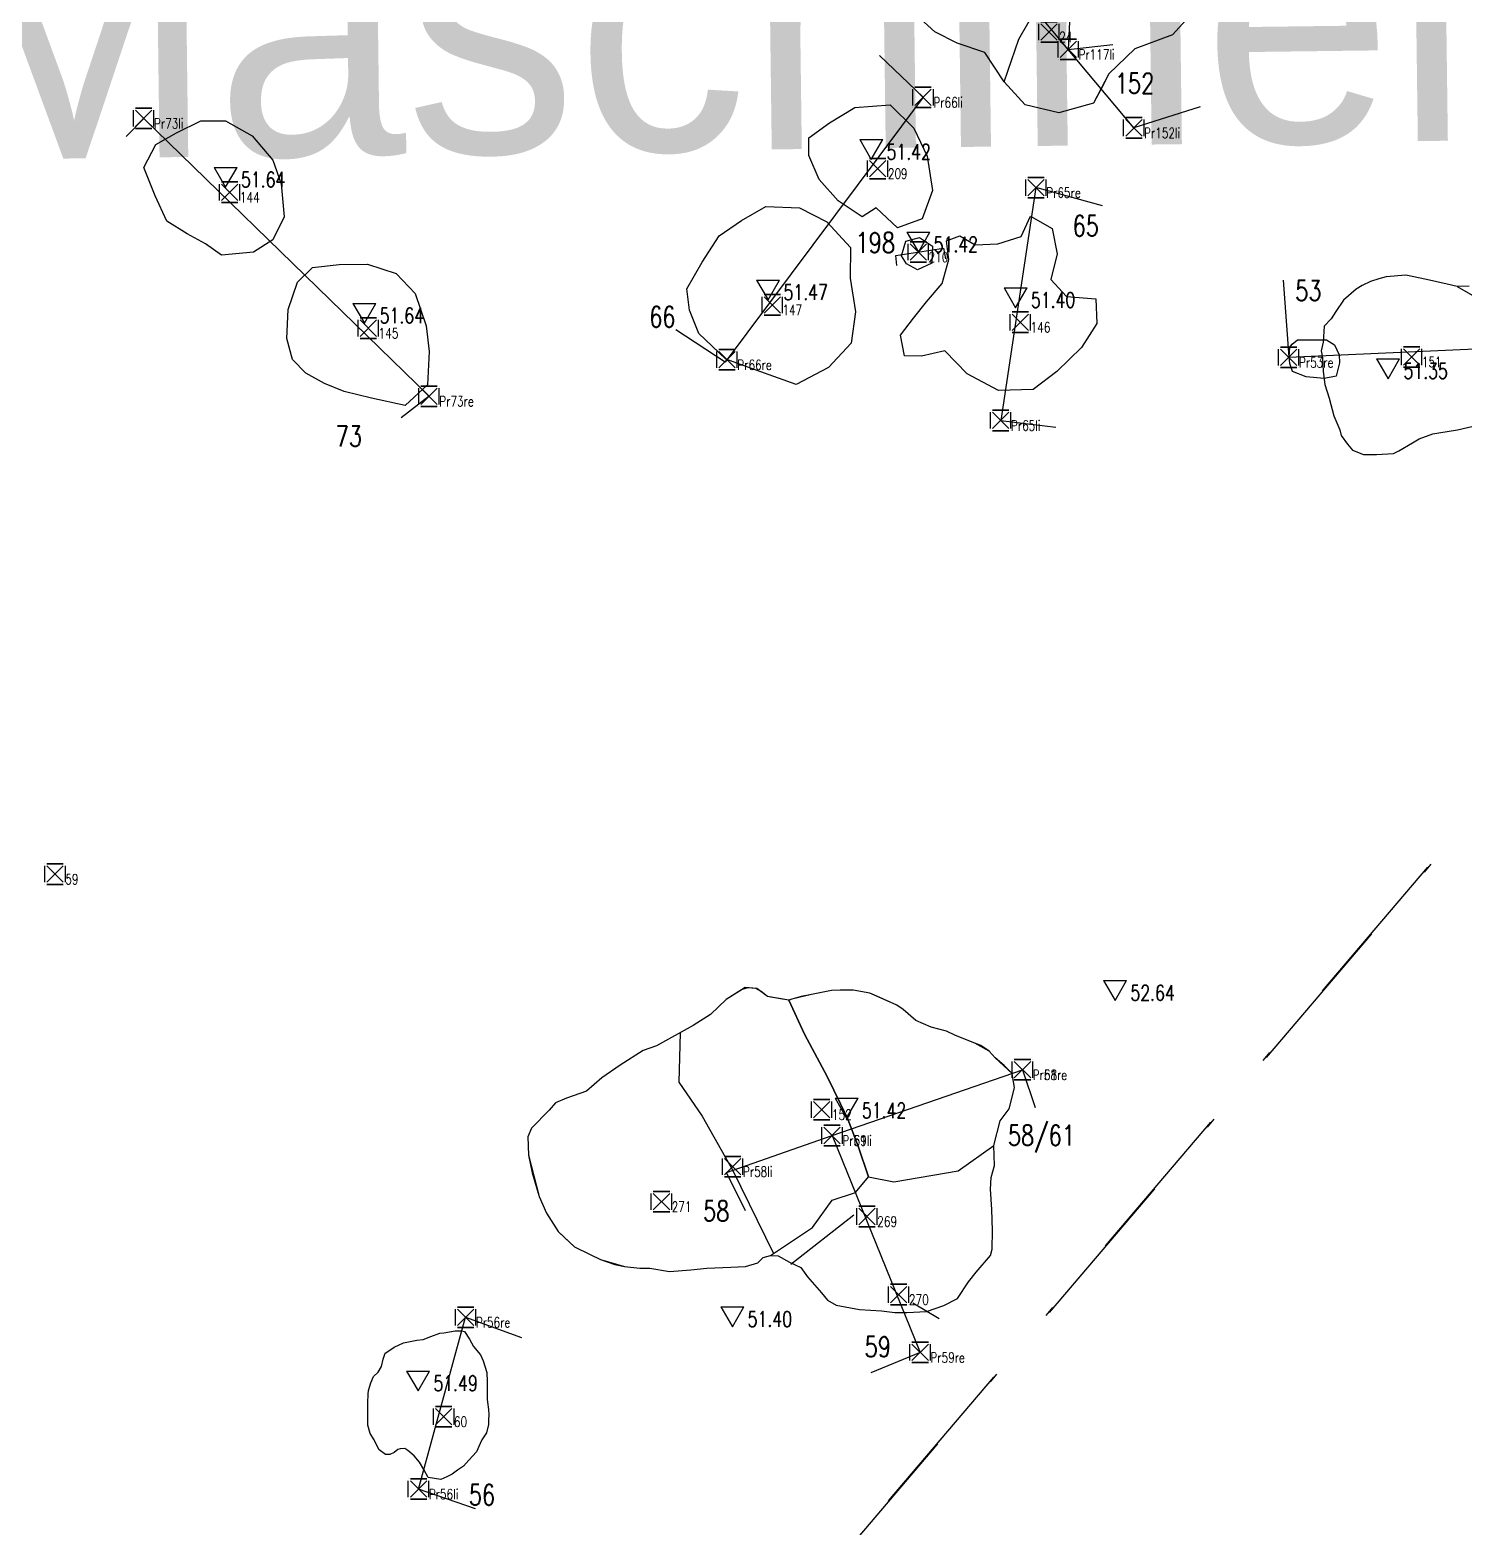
# Model space of a CAD drawing. Header units: metres. Extents: x 4462689 to 4462813, y 5793999 to 5794154.
# Drawn here: x 4462755.28 to 4462769.31, y 5794111.26 to 5794125.9 of the extents above; entities that cross this region are included whole.
import ezdxf

# ---------------------------------------------------------------- set-up
doc = ezdxf.new("R2010")
doc.units = ezdxf.units.M
doc.linetypes.add('STRICHPUNKT', pattern=[25.399999999999995, 12.7, -6.349999999999999, 0, -6.349999999999999])
doc.linetypes.add('STRICHPUNKTX2', pattern=[50.8, 25.4, -12.7, 0, -12.7])
for name, color, linetype in [('Befunde', 7, 'Continuous'), ('Flächengrenzen', 1, 'Continuous'), ('Grabungsgrenze', 102, 'STRICHPUNKTX2'), ('HÖHEN', 7, 'Continuous'), ('Koordinaten Befundmitte', 4, 'Continuous'), ('Parkplatz', 152, 'Continuous'), ('Profile', 5, 'Continuous'), ('Profile Passpunkte', 5, 'Continuous')]:
    doc.layers.add(name, color=color, linetype=linetype)
doc.layers.get('0').off()
doc.styles.add('ROMANS', font='ROMANS.shx', dxfattribs={"width": 0.75})

# ---------------------------------------------------------------- blocks, each defined once
blk = doc.blocks.new('HP_FERTIG_OBERKANTE')
for p, q in [((-0.075, 0.1299038105676658), (0.075, 0.1299038105676658)), ((-0.075, 0.1299038105676658), (0, 0)), ((0, 0), (0.075, 0.1299038105676658))]:
    blk.add_line(p, q)
at = {"style": 'ROMANS', "width": 0.75}
blk.add_attdef('HÖHE', (0.1, 0), '', height=0.1, dxfattribs=at)
blk = doc.blocks.new('CONTROL')
for p, q in [((-0.1, 0.1, 0.1), (-0.1, 0.1, -0.1)), ((-0.1, -0.08, -0.1), (-0.1, 0.08, -0.1)), ((-0.1, -0.08, 0.1), (-0.1, 0.08, 0.1)), ((0.08, 0.1, 0.1), (-0.08, 0.1, 0.1)), ((-0.08, 0.1, -0.1), (0.08, 0.1, -0.1)), ((0.08, -0.08, 0.08), (-0.08, 0.08, -0.08)), ((-0.08, -0.08, -0.08), (0.08, 0.08, 0.08)), ((-0.08, 0.08, 0.08), (0.08, -0.08, -0.08)), ((0.08, 0.08, -0.08), (-0.08, -0.08, 0.08)), ((0.1, 0.1, -0.1), (0.1, 0.1, 0.1)), ((0.1, -0.08, -0.1), (0.1, 0.08, -0.1)), ((0.1, -0.08, 0.1), (0.1, 0.08, 0.1)), ((-0.1, -0.1, 0.1), (-0.1, -0.1, -0.1)), ((0.08, -0.1, 0.1), (-0.08, -0.1, 0.1)), ((-0.08, -0.1, -0.1), (0.08, -0.1, -0.1)), ((0.1, -0.1, -0.1), (0.1, -0.1, 0.1))]:
    blk.add_line(p, q)
at = {"style": 'ROMANS', "width": 0.75}
blk.add_attdef('NUMMER', (0.1, -0.1), '', height=0.1, dxfattribs=at)

msp = doc.modelspace()

# ---------------------------------------------------------------- linework, layer by layer
at = {"layer": 'Befunde'}
for points, elevation in [([(4462765.114244979, 5794126.095209114), (4462765.174076987, 5794126.496733366), (4462765.417973015, 5794126.975765286), (4462765.645973014, 5794127.145765286), (4462766.145973015, 5794127.512765286), (4462766.429973013, 5794127.546765287), (4462766.692973014, 5794127.384765285), (4462766.909973014, 5794127.154765286), (4462766.999973013, 5794126.783765287), (4462766.884973014, 5794126.456765286), (4462766.710973014, 5794126.139765286), (4462766.454973014, 5794125.854765286), (4462766.085973014, 5794125.717765287), (4462765.831973014, 5794125.473765286), (4462765.755903238, 5794125.32821845), (4462765.681973014, 5794125.186765286), (4462765.341973014, 5794125.090765286), (4462765.011973014, 5794125.169765286), (4462764.806973014, 5794125.395765286), (4462764.952136537, 5794125.812876246), (4462765.114244979, 5794126.095209115)], 51.44204729101563), ([(4462767.595812392, 5794122.705604665), (4462767.60130476, 5794122.800765286), (4462767.624939904, 5794122.828163138), (4462767.678652788, 5794122.873193854), (4462767.822612725, 5794122.873193854), (4462767.962274524, 5794122.871049196), (4462768.039627165, 5794122.823875242), (4462768.08611339, 5794122.724899299), (4462768.089046523, 5794122.648043113), (4462768.054666034, 5794122.515098463), (4462767.936795029, 5794122.494840955), (4462767.762452635, 5794122.50866591), (4462767.629233431, 5794122.562272416), (4462767.600705234, 5794122.638672478), (4462767.595812392, 5794122.705604665)], 51.39557437593662), ([(4462762.52174557, 5794113.916395043), (4462762.933953844, 5794114.187807126), (4462763.12568761, 5794114.455693564), (4462763.351762476, 5794114.529825406), (4462763.479616303, 5794114.683034335), (4462763.378326036, 5794114.98502449), (4462763.273105443, 5794115.263699587), (4462763.076627655, 5794115.665827545), (4462762.855930783, 5794116.079821373), (4462762.702021682, 5794116.413592124), (4462762.492891979, 5794116.448711835), (4462762.389058442, 5794116.527280883), (4462762.27523044, 5794116.535807758), (4462762.089591307, 5794116.417521653), (4462761.936296045, 5794116.271826846), (4462761.936296045, 5794116.271826846), (4462761.763834044, 5794116.163439179), (4462761.405436976, 5794115.965680313), (4462761.276002031, 5794115.918668493), (4462761.052432778, 5794115.77763326), (4462760.871572119, 5794115.651849508), (4462760.722234166, 5794115.521799292), (4462760.526121029, 5794115.45519929), (4462760.41731156, 5794115.406945929), (4462760.356652676, 5794115.335342296), (4462760.184708383, 5794115.159989388), (4462760.14935255, 5794115.075552696), (4462760.153764094, 5794114.894891126), (4462760.259648354, 5794114.492819621), (4462760.33023363, 5794114.329783357), (4462760.444934909, 5794114.149121563), (4462760.604389668, 5794114.001206562), (4462760.756349269, 5794113.923767591), (4462760.85868906, 5794113.877304299), (4462761.094668922, 5794113.808299255), (4462761.243526698, 5794113.789713803), (4462761.342765769, 5794113.789713803), (4462761.535317879, 5794113.758523621), (4462761.743099285, 5794113.77401146), (4462761.898159608, 5794113.792596688), (4462762.134094765, 5794113.801785393), (4462762.276749995, 5794113.807980396), (4462762.397697423, 5794113.842053461), (4462762.450417954, 5794113.89471198)], 51.54904729101562), ([(4462764.885231847, 5794115.696302034), (4462764.808624267, 5794115.773477393), (4462764.718506806, 5794115.84998924), (4462764.662533848, 5794115.913728636), (4462764.578084089, 5794115.969842756), (4462764.520641361, 5794115.992822039), (4462764.332822183, 5794116.065838034), (4462764.243826736, 5794116.10813604), (4462764.092615664, 5794116.147329821), (4462763.943183157, 5794116.215144139), (4462763.820137785, 5794116.321405501), (4462763.758117686, 5794116.362438541), (4462763.563281333, 5794116.450664581), (4462763.492372932, 5794116.481611094), (4462763.331213572, 5794116.508806933), (4462763.204335192, 5794116.508806933), (4462763.119491592, 5794116.508578911), (4462762.92163747, 5794116.468565136), (4462762.820675362, 5794116.447170834), (4462762.729842126, 5794116.421465243), (4462762.704863055, 5794116.413148606), (4462762.638225155, 5794116.423550313), (4462762.525834238, 5794116.442905261), (4462762.492891979, 5794116.448711835), (4462762.42894527, 5794116.497099206), (4462762.378563249, 5794116.528067079), (4462762.301052405, 5794116.533873431), (4462762.244856395, 5794116.516453932), (4462762.089591307, 5794116.417521653), (4462761.936296045, 5794116.271826846), (4462761.763834044, 5794116.163439179), (4462761.405436976, 5794115.965680313), (4462761.276002031, 5794115.918668493), (4462761.052432778, 5794115.77763326), (4462760.871572119, 5794115.651849508), (4462760.722234166, 5794115.521799292), (4462760.526121029, 5794115.45519929), (4462760.41731156, 5794115.406945929), (4462760.356652676, 5794115.335342296), (4462760.184708383, 5794115.159989388), (4462760.14935255, 5794115.075552696), (4462760.153764094, 5794114.894891126), (4462760.189056456, 5794114.723042097), (4462760.259648354, 5794114.492819621), (4462760.33023363, 5794114.329783357), (4462760.444934909, 5794114.149121563), (4462760.511353695, 5794114.087938146), (4462760.604389668, 5794114.001206562), (4462760.756349269, 5794113.923767591), (4462760.85868906, 5794113.877304299), (4462760.998531124, 5794113.826884482), (4462761.094668922, 5794113.808299255), (4462761.243526698, 5794113.789713803), (4462761.342765769, 5794113.789713803), (4462761.535317879, 5794113.758523621), (4462761.743099285, 5794113.77401146), (4462761.898159608, 5794113.792596688), (4462762.134094765, 5794113.801785393), (4462762.276749995, 5794113.807980396), (4462762.397697423, 5794113.842053461), (4462762.450417954, 5794113.89471198), (4462762.52174557, 5794113.916395043), (4462762.596175011, 5794113.910199818), (4462762.70781862, 5794113.851346298), (4462762.819589172, 5794113.797030608), (4462762.884024335, 5794113.707387599), (4462763.01922139, 5794113.550569303), (4462763.080278214, 5794113.476516034), (4462763.165321744, 5794113.43077742), (4462763.392104309, 5794113.387216633), (4462763.608353366, 5794113.373734484), (4462763.737008993, 5794113.356310303), (4462763.85694198, 5794113.356310303), (4462764.046654429, 5794113.367200554), (4462764.21674094, 5794113.426007249), (4462764.349757886, 5794113.493526366), (4462764.458787574, 5794113.656878814), (4462764.533079584, 5794113.751642515), (4462764.674818618, 5794113.914994962), (4462764.690082686, 5794113.97597993), (4462764.692263347, 5794114.161112658), (4462764.687909202, 5794114.364549439), (4462764.672645134, 5794114.562750471), (4462764.681528936, 5794114.678919182), (4462764.714238283, 5794114.794354965), (4462764.705150269, 5794114.991988294), (4462764.767959456, 5794115.233181294), (4462764.855183648, 5794115.348181378), (4462764.907517831, 5794115.553787736)], 51.54904729101562), ([(4462763.479616303, 5794114.683034335), (4462763.729007607, 5794114.636359232), (4462764.358281557, 5794114.742384987), (4462764.705150269, 5794114.991988294), (4462764.767959456, 5794115.233181294), (4462764.855183648, 5794115.348181378), (4462764.907517831, 5794115.553787736), (4462764.885231847, 5794115.696302034), (4462764.718506806, 5794115.84998924), (4462764.662533848, 5794115.913728636), (4462764.520641361, 5794115.992822039), (4462764.332822183, 5794116.065838034), (4462764.243826736, 5794116.10813604), (4462764.092615664, 5794116.147329821), (4462763.943183157, 5794116.215144139), (4462763.820137785, 5794116.321405501), (4462763.758117686, 5794116.362438541), (4462763.492372932, 5794116.481611094), (4462763.331213572, 5794116.508806933), (4462763.119491592, 5794116.508578911), (4462762.92163747, 5794116.468565136), (4462762.729842126, 5794116.421465243), (4462762.702021682, 5794116.413592124), (4462762.855930783, 5794116.079821373), (4462762.855930783, 5794116.079821373), (4462763.076627655, 5794115.665827545), (4462763.273105443, 5794115.263699587), (4462763.378326036, 5794114.98502449), (4462763.479616303, 5794114.683034335)], 51.54904729101562), ([(4462759.13160408, 5794111.822983093), (4462759.089498819, 5794111.892095811), (4462759.036262236, 5794111.955561186), (4462758.975098853, 5794112.008719704), (4462758.945309785, 5794112.026716186), (4462758.899483914, 5794112.022477817), (4462758.877419013, 5794112.01654437), (4462758.84177673, 5794111.989420194), (4462758.799345205, 5794111.969924546), (4462758.75645631, 5794111.96752003), (4462758.69360334, 5794112.012753072), (4462758.66780466, 5794112.061576811), (4462758.644722007, 5794112.110400551), (4462758.605787148, 5794112.174570966), (4462758.58222576, 5794112.254478322), (4462758.58222576, 5794112.333138765), (4462758.581346669, 5794112.388658411), (4462758.581346669, 5794112.473411192), (4462758.584907017, 5794112.558852623), (4462758.589751049, 5794112.593738288), (4462758.610705146, 5794112.668705926), (4462758.637861566, 5794112.73109164), (4462758.685385161, 5794112.774490545), (4462758.717972533, 5794112.82873912), (4462758.73159738, 5794112.899613613), (4462758.753322296, 5794112.960643176), (4462758.787267405, 5794112.983698893), (4462758.841579692, 5794113.018960432), (4462758.931272648, 5794113.061502208), (4462759.062980427, 5794113.085914078), (4462759.125439694, 5794113.092695067), (4462759.200119157, 5794113.123888147), (4462759.288377106, 5794113.156437158), (4462759.327753721, 5794113.157793312), (4462759.437736584, 5794113.178136499), (4462759.501553589, 5794113.179492875), (4462759.52735227, 5794113.172711664), (4462759.577591342, 5794113.098120125), (4462759.616967957, 5794113.023528362), (4462759.68350044, 5794112.942155613), (4462759.712292768, 5794112.884474958), (4462759.746237877, 5794112.770553198), (4462759.750311092, 5794112.681043083), (4462759.748953354, 5794112.618657367), (4462759.750376219, 5794112.509690403), (4462759.754449986, 5794112.4798537), (4462759.762596415, 5794112.409330619), (4462759.765282639, 5794112.356186009), (4462759.762567164, 5794112.308718646), (4462759.763924902, 5794112.262607435), (4462759.742199986, 5794112.179878309), (4462759.69734109, 5794112.11168379), (4462759.681047129, 5794112.075066096), (4462759.645672528, 5794111.994611794), (4462759.569369851, 5794111.911694919), (4462759.517229947, 5794111.855276322), (4462759.458572346, 5794111.816217464), (4462759.40643244, 5794111.777158607), (4462759.356464916, 5794111.75111922), (4462759.297807315, 5794111.722910032), (4462759.17180259, 5794111.744609374)], 51.48804729101563)]:
    msp.add_lwpolyline(points, close=True, dxfattribs=dict(at, elevation=elevation))
for points, elevation in [([(4462769.35486373, 5794123.397742817), (4462769.23840567, 5794123.393268982), (4462769.139864235, 5794123.415638373), (4462768.93752482, 5794123.460491987), (4462768.735963069, 5794123.505230767), (4462768.543359629, 5794123.487335209), (4462768.471693131, 5794123.469439877), (4462768.391068321, 5794123.442596653), (4462768.310443509, 5794123.402331707), (4462768.252214756, 5794123.366540595), (4462768.126798382, 5794123.259167701), (4462768.050653004, 5794123.147320751), (4462768.005861442, 5794123.075738748), (4462767.938673824, 5794123.004156745), (4462767.929715512, 5794122.847571015), (4462767.907320007, 5794122.762567289), (4462767.920757199, 5794122.695459342), (4462767.9297122, 5794122.560870853), (4462767.943149393, 5794122.435602181), (4462767.987940955, 5794122.301386064), (4462768.032732516, 5794122.126904778), (4462768.090961822, 5794121.992688661), (4462768.104399016, 5794121.934528159), (4462768.167107201, 5794121.849524433), (4462768.216377643, 5794121.791364154), (4462768.323877391, 5794121.751099206), (4462768.449293763, 5794121.751099206), (4462768.615022265, 5794121.760047096), (4462768.668772138, 5794121.786890319), (4462768.803146823, 5794121.862946155), (4462768.86585501, 5794121.903211101), (4462769.000229695, 5794121.952423715), (4462769.058458448, 5794121.961371381), (4462769.242103576, 5794121.992688661), (4462769.439186446, 5794122.037427219)], -0.0079527089843765), ([(4462769.23840567, 5794123.393268982), (4462769.455434589, 5794123.270523283), (4462769.604822538, 5794123.152498977), (4462769.684709449, 5794122.794416343), (4462769.703652031, 5794122.37878992), (4462769.591477756, 5794122.050848941)], -0.0079527089843765), ([(4462761.637097791, 5794116.093507754), (4462761.624912787, 5794115.611703752), (4462761.854141636, 5794115.277324204), (4462762.152255026, 5794114.747850792), (4462762.549614108, 5794113.934744644)], 51.54904729101562), ([(4462762.720556601, 5794113.829916323), (4462763.337845882, 5794114.311251563)], -0.0079527089843765), ([(4462764.172563309, 5794113.294906842), (4462763.91386691, 5794113.448008101)], -0.0079527089843765)]:
    msp.add_lwpolyline(points, dxfattribs=dict(at, elevation=elevation))
msp.add_polyline3d([(4462766.710973014, 5794126.139765286, 51.45904729101562), (4462766.454973014, 5794125.854765286, 51.45004729101562), (4462766.085973014, 5794125.717765287, 51.45304729101563), (4462765.831973014, 5794125.473765286, 51.40904729101563), (4462765.681973014, 5794125.186765286, 51.40204729101562), (4462765.341973014, 5794125.090765286, 51.39404729101562), (4462765.011973014, 5794125.169765286, 51.39004729101563), (4462764.806973014, 5794125.395765286, 51.42604729101562), (4462764.617973014, 5794125.682765286, 51.43404729101562), (4462764.347973013, 5794125.772765287, 51.43204729101562), (4462764.129973014, 5794125.883765286, 51.42404729101562), (4462763.915973014, 5794126.076765287, 51.42504729101562)], dxfattribs=at)
for points in [[(4462762.895973015, 5794124.848765286, 51.43404729101562), (4462763.097973014, 5794124.995765287, 51.45804729101563), (4462763.346973014, 5794125.143765286, 51.45504729101562), (4462763.690973014, 5794125.170765286, 51.41604729101562), (4462763.923973013, 5794124.941765288, 51.39004729101563), (4462764.052973014, 5794124.668765286, 51.41404729101562), (4462764.104973015, 5794124.331765287, 51.41804729101562), (4462764.005973014, 5794124.054765286, 51.41504729101562), (4462763.763973013, 5794123.965765286, 51.40704729101562), (4462763.554973014, 5794124.161765287, 51.42304729101563), (4462763.416973013, 5794124.073765288, 51.43704729101562), (4462763.182973014, 5794124.229765285, 51.41304729101562), (4462762.996973014, 5794124.440765285, 51.43304729101562), (4462762.895973015, 5794124.674765286, 51.45304729101563)], [(4462756.813973014, 5794123.908765287, 51.61904729101562), (4462756.617973013, 5794124.031765287, 51.63004729101563), (4462756.503973014, 5794124.279765286, 51.63804729101562), (4462756.391973014, 5794124.558765287, 51.70004729101562), (4462756.507973014, 5794124.782765287, 51.66104729101562), (4462756.711973014, 5794124.895765285, 51.62804729101562), (4462756.949973014, 5794125.013765286, 51.64204729101562), (4462757.189973014, 5794125.013765286, 51.63904729101562), (4462757.451973013, 5794124.866765287, 51.61104729101563), (4462757.654973014, 5794124.629765287, 51.60704729101563), (4462757.733973014, 5794124.397765288, 51.60904729101562), (4462757.763973014, 5794124.075765287, 51.61504729101562), (4462757.651973014, 5794123.848765287, 51.62404729101562), (4462757.463973013, 5794123.729765285, 51.62504729101563), (4462757.152973014, 5794123.699765286, 51.61404729101562), (4462756.993973014, 5794123.809765286, 51.62004729101562)], [(4462761.704973014, 5794123.371765286, 51.45604729101562), (4462761.853973013, 5794123.630765287, 51.47904729101561), (4462762.018973013, 5794123.889765286, 51.48504729101563), (4462762.236973014, 5794124.037765286, 51.50104729101562), (4462762.474973013, 5794124.175765286, 51.50204729101562), (4462762.805973014, 5794124.163765287, 51.45104729101562), (4462763.071973014, 5794124.024765285, 51.44804729101562), (4462763.303973013, 5794123.775765285, 51.45304729101563), (4462763.300973014, 5794123.474765285, 51.42804729101563), (4462763.352973014, 5794123.146765286, 51.41404729101562), (4462763.311973014, 5794122.839765286, 51.42604729101562), (4462763.087973014, 5794122.599765286, 51.42504729101562), (4462762.772973014, 5794122.433765286, 51.43104729101562), (4462762.382973014, 5794122.575765286, 51.45204729101562), (4462762.083973013, 5794122.681765286, 51.45204729101562), (4462761.821973014, 5794122.933765287, 51.46304729101562), (4462761.727973014, 5794123.161765287, 51.46904729101562)], [(4462764.047973014, 5794123.241765287, 51.39804729101562), (4462764.200973015, 5794123.421765286, 51.42804729101563), (4462764.265973014, 5794123.656765286, 51.43104729101562), (4462764.243973014, 5794123.838765286, 51.41804729101562), (4462764.373973014, 5794123.888765287, 51.42404729101562), (4462764.522973014, 5794123.801765286, 51.42904729101562), (4462764.746973014, 5794123.811765286, 51.42004729101563), (4462764.973973013, 5794123.882765286, 51.40804729101563), (4462765.064973014, 5794124.081765287, 51.40604729101561), (4462765.277973014, 5794123.961765286, 51.38704729101562), (4462765.324973014, 5794123.711765287, 51.39004729101563), (4462765.262973015, 5794123.461765287, 51.38404729101562), (4462765.417973015, 5794123.295765286, 51.37204729101562), (4462765.705973014, 5794123.273765287, 51.35104729101562), (4462765.714973014, 5794123.031765287, 51.36004729101562), (4462765.562973014, 5794122.797765286, 51.35604729101562), (4462765.321973013, 5794122.560765286, 51.37104729101562), (4462765.089973014, 5794122.385765287, 51.36904729101562), (4462764.752973014, 5794122.375765287, 51.36704729101563), (4462764.445973014, 5794122.538765288, 51.38204729101563), (4462764.225973014, 5794122.762765287, 51.37904729101562), (4462763.999973014, 5794122.710765286, 51.39704729101563), (4462763.831973013, 5794122.714765286, 51.39604729101562), (4462763.792973014, 5794122.918765286, 51.40804729101563), (4462763.920973014, 5794123.083765287, 51.40404729101562)], [(4462763.804973014, 5794123.692765286, 51.41304729101562), (4462763.846973014, 5794123.835765287, 51.41404729101562), (4462763.977973014, 5794123.873765287, 51.41204729101563), (4462764.106973014, 5794123.787765287, 51.42904729101562), (4462764.100973013, 5794123.622765287, 51.42704729101563), (4462763.960973013, 5794123.554765286, 51.41904729101562), (4462763.850973013, 5794123.613765288, 51.40804729101563)], [(4462757.844973014, 5794122.679765286, 51.60404729101562), (4462757.791973013, 5794122.885765286, 51.62804729101562), (4462757.803973014, 5794123.169765286, 51.64104729101562), (4462757.894973013, 5794123.435765286, 51.62904729101562), (4462758.040973014, 5794123.578765287, 51.62604729101562), (4462758.302973014, 5794123.607765287, 51.60904729101562), (4462758.580973014, 5794123.611765287, 51.59504729101563), (4462758.860973014, 5794123.521765286, 51.60704729101563), (4462759.044973014, 5794123.325765286, 51.59604729101562), (4462759.152973013, 5794123.009765286, 51.57804729101563), (4462759.183973013, 5794122.757765286, 51.54304729101562), (4462759.167973015, 5794122.430765286, 51.57004729101562), (4462758.947973013, 5794122.229765285, 51.59504729101563), (4462758.619973014, 5794122.300765287, 51.58604729101561), (4462758.351973014, 5794122.364765286, 51.60804729101563), (4462758.158973014, 5794122.444765285, 51.62704729101562), (4462757.977973014, 5794122.545765286, 51.62904729101562)]]:
    msp.add_polyline3d(points, close=True, dxfattribs=at)
at = {"layer": 'Flächengrenzen', "linetype": 'STRICHPUNKT', "ltscale": 0.125, "elevation": 52.20604729101562}
msp.add_lwpolyline([(4462726.946180135, 5794121.278952046), (4462753.060954274, 5794099.048217193), (4462781.134292995, 5794132.022746238), (4462754.987396325, 5794154.293146725)], close=True, dxfattribs=at)
at = {"layer": 'Flächengrenzen', "linetype": 'STRICHPUNKT', "ltscale": 0.125, "extrusion": (0.0052257869319254, 0.0159285599688569, 0.9998594761906598), "elevation": 115666.1395318161}
msp.add_lwpolyline([(-2434188.057340569, -6895576.564276193), (-2434189.662469127, -6895576.212089971), (-2434193.875100779, -6895574.381464728), (-2434192.187789481, -6895570.530456454), (-2434199.926229467, -6895566.270976843), (-2434206.38964229, -6895563.834613588), (-2434212.853055116, -6895561.398250333), (-2434223.517012133, -6895553.698790531), (-2434223.517012133, -6895553.698790531), (-2434226.672809316, -6895556.895610889), (-2434231.884430013, -6895570.452308188), (-2434238.603793206, -6895585.914816256), (-2434247.530232919, -6895606.078540496), (-2434207.542706095, -6895624.437306605), (-2434191.147118973, -6895584.348877421), (-2434188.057340569, -6895576.564276193)], close=True, dxfattribs=at)
at = {"layer": 'Grabungsgrenze', "linetype": 'STRICHPUNKT', "ltscale": 0.25, "extrusion": (0.0052257869319254, 0.0159285599688569, 0.9998594761906598), "elevation": 115666.1395318162}
msp.add_lwpolyline([(-2434247.530232922, -6895606.078540501), (-2434207.542706097, -6895624.437306608), (-2434196.756586842, -6895628.77354196), (-2434187.945192682, -6895632.45740903), (-2434175.751821678, -6895637.447434158), (-2434172.079705773, -6895628.439071706), (-2434166.657151827, -6895615.136569126), (-2434159.389753434, -6895597.308332334), (-2434155.444996382, -6895587.631916328), (-2434151.631965572, -6895571.174017353), (-2434179.972000374, -6895559.445580714), (-2434181.868468463, -6895569.509578764), (-2434184.04907192, -6895577.443742825), (-2434188.05734057, -6895576.564276198), (-2434189.664223279, -6895576.211327697), (-2434193.874879119, -6895574.381561053), (-2434192.187789483, -6895570.530456458), (-2434199.926229467, -6895566.270976847), (-2434209.621348705, -6895562.616431964), (-2434212.853055117, -6895561.398250338), (-2434223.517012135, -6895553.698790537), (-2434226.672809318, -6895556.895610893), (-2434233.542612047, -6895574.268094346), (-2434238.603793207, -6895585.91481626)], close=True, dxfattribs=at)
at = {"layer": 'Profile'}
for points in [[(4462765.877869592, 5794130.263514906, -0.0079527089843765), (4462765.652330651, 5794130.220445112, 51.57204729101562), (4462765.434641988, 5794125.712230307, 51.44204729101563), (4462765.86913884, 5794125.760894096, -0.0079527089843765)], [(4462766.724319753, 5794125.149799701, -0.0079527089843765), (4462766.076300247, 5794124.945239643, 51.44204729101563), (4462765.434641988, 5794125.712230307, 51.44204729101563), (4462763.753299709, 5794127.721982095, 51.44204729101563), (4462764.056946863, 5794127.957543365, -0.0079527089843765)], [(4462763.587973014, 5794125.651765287, 51.47704729101562), (4462764.014973013, 5794125.243765287, 51.44004729101562), (4462762.078973013, 5794122.652765287, 51.44204729101563), (4462761.595973013, 5794122.970765285, 51.46104729101562)], [(4462767.536973013, 5794123.453765287, 51.34904729101562), (4462767.590973014, 5794122.700765286, 51.40004729101562), (4462772.039973014, 5794122.899765285, 51.40404729101562), (4462772.100973014, 5794125.371765286, 51.39604729101562), (4462771.484973014, 5794125.476765286, 51.42104729101562)], [(4462756.218347784, 5794124.859779026, 51.68054837995949), (4462756.390973013, 5794125.037765287, 51.67904729101562), (4462759.181973014, 5794122.319765286, 51.58404729101562), (4462758.909973014, 5794122.107765287, 51.61804729101563)], [(4462765.767973015, 5794124.180765286, 51.38604729101562), (4462765.118973014, 5794124.360765287, 51.38804729101562), (4462764.773973014, 5794122.082765287, 51.36204729101562), (4462765.311973014, 5794122.017765287, 51.40704729101562)], [(4462763.75911805, 5794123.597247309, 51.41618251514717), (4462763.748973014, 5794123.696765287, 51.42004729101563), (4462764.212973014, 5794123.767765285, 51.43304729101562), (4462764.235104668, 5794123.663204516, 51.43440229020685)], [(4462763.124973014, 5794115.088765287, 51.41404729101562), (4462764.986973014, 5794115.731765287, 51.30004729101562), (4462765.111412005, 5794115.363898193, 51.3032263893403)], [(4462762.277790251, 5794114.351079786, 51.53404729101563), (4462762.090116716, 5794114.726072794, 51.45839827521069), (4462763.124973014, 5794115.088765287, 51.41404729101562), (4462763.985973015, 5794112.966765286, 51.36704729101563), (4462763.503973014, 5794112.767765287, 51.43304729101562)], [(4462759.636973014, 5794111.436765287, 51.49904729101562), (4462759.078973014, 5794111.630765286, 51.48804729101563), (4462759.538973013, 5794113.310765286, 51.50104729101562), (4462760.086973014, 5794113.112765287, 51.50404729101563)]]:
    msp.add_polyline3d(points, dxfattribs=at)

# ---------------------------------------------------------------- block references
at = {"layer": 'HÖHEN', "xscale": 1.5, "yscale": 1.5, "zscale": 1.5}
for p, values in [((4462763.506973014, 5794124.634765286, 51.41104729101562), {'HÖHE': '51.42'}), ((4462757.191973014, 5794124.363765287, 51.63204729101562), {'HÖHE': '51.64'}), ((4462763.968070192, 5794123.730290931, 51.42618578956711), {'HÖHE': '51.42'}), ((4462762.498973013, 5794123.261765285, 51.46504729101562), {'HÖHE': '51.47'}), ((4462764.919248171, 5794123.185791653, 51.46504729101562), {'HÖHE': '51.40'}), ((4462758.548973013, 5794123.033765287, 51.63304729101563), {'HÖHE': '51.64'}), ((4462768.563973013, 5794122.491765286, 51.34204729101562), {'HÖHE': '51.35'}), ((4462765.892973014, 5794116.408765287, 52.63404729101562), {'HÖHE': '52.64'}), ((4462763.265973014, 5794115.258765287, 51.41104729101562), {'HÖHE': '51.42'}), ((4462762.148704149, 5794113.218153779, 51.39404729101562), {'HÖHE': '51.40'}), ((4462759.074973014, 5794112.589765286, 51.48404729101562), {'HÖHE': '51.49'})]:
    msp.add_blockref('HP_FERTIG_OBERKANTE', p, dxfattribs=at).add_auto_attribs(values)
at = {"layer": 'Koordinaten Befundmitte', "color": 210}
for p, values in [((4462765.246811017, 5794125.882726712, 51.45), {'NUMMER': '24'}), ((4462763.569892818, 5794124.546747862, 51.42), {'NUMMER': '209'}), ((4462757.231811018, 5794124.315726712, 51.64), {'NUMMER': '144'}), ((4462762.538811018, 5794123.213726711, 51.473), {'NUMMER': '147'}), ((4462758.588811017, 5794122.985726712, 51.64100000000001), {'NUMMER': '145'}), ((4462764.966676466, 5794123.044081763, 51.3815202946945), {'NUMMER': '146'}), ((4462768.79341698, 5794122.704729091, 51.40904527395979), {'NUMMER': '151'}), ((4462755.523969299, 5794117.645193539, 51.6177226003373), {'NUMMER': '59'}), ((4462763.023013327, 5794115.341656151, 51.44256789302157), {'NUMMER': '152'}), ((4462761.455579269, 5794114.441681679, 51.49525278920186), {'NUMMER': '271'}), ((4462763.466800994, 5794114.296449442, 51.40551506517117), {'NUMMER': '269'}), ((4462763.77642551, 5794113.533356269, 51.41), {'NUMMER': '270'}), ((4462759.325845833, 5794112.338853864, 51.50185098435989), {'NUMMER': '60'})]:
    msp.add_blockref('CONTROL', p, dxfattribs=at).add_auto_attribs(values)
at = {"layer": 'Profile Passpunkte', "color": 1}
for p, values in [((4462765.434641988, 5794125.712230307, 51.44204729101563), {'NUMMER': 'Pr117li'}), ((4462764.014973013, 5794125.243765287, 51.44004729101562), {'NUMMER': 'Pr66li'}), ((4462756.390973013, 5794125.037765287, 51.63204729101562), {'NUMMER': 'Pr73li'}), ((4462766.076300247, 5794124.945239643, 51.44204729101563), {'NUMMER': 'Pr152li'}), ((4462765.118973014, 5794124.360765287, 51.38804729101562), {'NUMMER': 'Pr65re'}), ((4462763.968070192, 5794123.730290931, 51.42618578956711), {'NUMMER': '210'}), ((4462762.097173014, 5794122.677065287, 51.44204729101563), {'NUMMER': 'Pr66re'}), ((4462767.590973014, 5794122.700765286, 51.40004729101562), {'NUMMER': 'Pr53re'}), ((4462759.181973014, 5794122.319765286, 51.63204729101562), {'NUMMER': 'Pr73re'}), ((4462764.773973014, 5794122.082765287, 51.36204729101562), {'NUMMER': 'Pr65li'}), ((4462764.986973014, 5794115.731765287, 51.30004729101562), {'NUMMER': 'Pr58re'}), ((4462764.986973014, 5794115.731765287, 51.30004729101562), {'NUMMER': 'Pr61re'}), ((4462763.124973014, 5794115.088765287, 51.41404729101562), {'NUMMER': 'Pr59li'}), ((4462763.124973014, 5794115.088765287, 51.41404729101562), {'NUMMER': 'Pr61li'}), ((4462762.152255026, 5794114.784669365, 51.54904729101562), {'NUMMER': 'Pr58li'}), ((4462759.538973013, 5794113.310765286, 51.50104729101562), {'NUMMER': 'Pr56re'}), ((4462763.985973015, 5794112.966765286, 51.36704729101563), {'NUMMER': 'Pr59re'}), ((4462759.078973014, 5794111.630765286, 51.48804729101563), {'NUMMER': 'Pr56li'})]:
    msp.add_blockref('CONTROL', p, dxfattribs=at).add_auto_attribs(values)

# ---------------------------------------------------------------- texts
at = {"layer": 'Parkplatz', "insert": (4462746.480028557, 5794127.02725835, 54.4653), "char_height": 2.5, "attachment_point": 1, "rotation": 0.7383557219993733}
msp.add_mtext_dynamic_manual_height_columns('Ebel-Maschinenbau Gebäude', width=62.0072490945007, gutter_width=12.5, heights=[0], dxfattribs=at)
msp.add_mtext_dynamic_manual_height_columns('Ebel-Maschinenbau Gebäude', width=62.0072490945007, gutter_width=12.5, heights=[0], dxfattribs=at)
at = {"layer": 'Profile', "style": 'ROMANS', "width": 0.75}
for s, p in [('152', (4462765.890528183, 5794125.280635991, -0.0079527089843765)), ('65', (4462765.477154419, 5794123.886943654, 51.22504729101562)), ('198', (4462763.353916929, 5794123.722623798, 51.22504729101562)), ('53', (4462767.655404599, 5794123.25361166, 51.22504729101562)), ('66', (4462761.335045924, 5794122.996768517, 51.22504729101562)), ('73', (4462758.268249358, 5794121.829659391, 51.22504729101562)), ('58/61', (4462764.844063504, 5794114.989929314, -0.0079527089843765)), ('58', (4462761.86222416, 5794114.250287321, -0.0079527089843765)), ('59', (4462763.442747308, 5794112.922288351, -0.0079527089843765)), ('56', (4462759.570686487, 5794111.47341465, -0.0079527089843765))]:
    msp.add_text(s, height=0.2, dxfattribs=at).set_placement(p)

doc.saveas('drawing.dxf')
